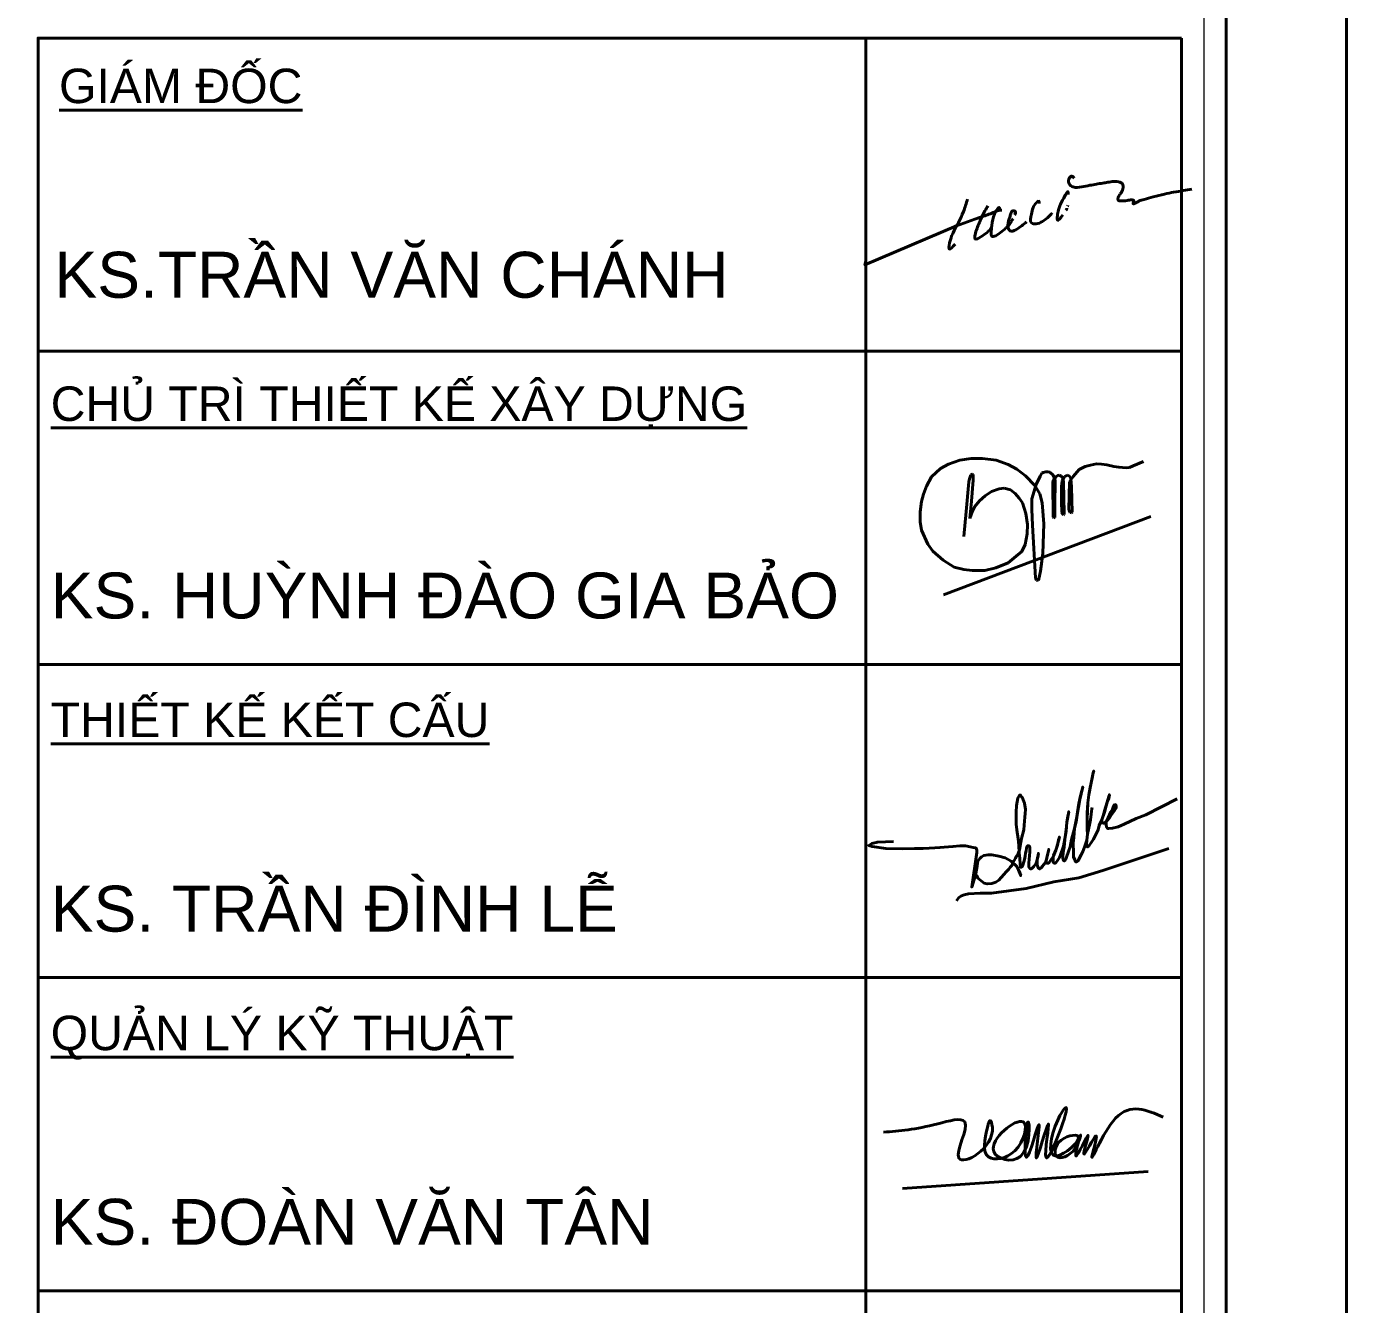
# Model space of a CAD drawing. Header units: inches. Extents: x -30463 to 18, y -115022 to 17.
# Drawn here: x -4469 to -349, y -107931 to -103942 of the extents above; entities that cross this region are included whole.
import ezdxf

# ---------------------------------------------------------------- set-up
doc = ezdxf.new("R2010")
doc.units = ezdxf.units.IN
doc.header["$MEASUREMENT"] = 0
doc.layers.add('cat1', color=252, linetype='Continuous', lineweight=40)
doc.styles.add('VuKtGhiChu', font='arial.ttf', dxfattribs={"height": 2})

# ---------------------------------------------------------------- blocks, each defined once
blk = doc.blocks.new('A$C074D4DC1')
at = {"ltscale": 100}
blk.add_line((42506, 15352), (42506, 3749.2), dxfattribs=at)
at = {"color": 156, "true_color": 0x024379}
for p, q in [((42890.1, 13378.2), (42941.9, 13397.3)), ((42941.9, 13397.3), (42995, 13405.5)), ((42995, 13405.5), (43047, 13405.1)), ((43047, 13405.1), (43110.6, 13397.1)), ((43110.6, 13397.1), (43165.5, 13377.6)), ((43744.4, 13370.8), (43793, 13391)), ((42810.8, 13320.1), (42852.3, 13358.5)), ((42852.3, 13358.5), (42890.1, 13378.2)), ((42987.5, 13310.4), (42992.5, 13329.9)), ((42992.5, 13329.9), (42998.4, 13333.5)), ((42998.4, 13333.5), (43004, 13330.7)), ((43004, 13330.7), (43004, 13305.5)), ((43165.5, 13377.6), (43206.7, 13356.5)), ((43206.7, 13356.5), (43245.9, 13325.4)), ((43314.3, 13322.9), (43322.4, 13336.9)), ((43322.4, 13336.9), (43328.1, 13339.9)), ((43328.1, 13339.9), (43340.5, 13342.7)), ((43340.5, 13342.7), (43349, 13343.2)), ((43349, 13343.2), (43358.6, 13341.1)), ((43358.6, 13341.1), (43374.7, 13327.2)), ((43466.3, 13321.3), (43495.4, 13354.5)), ((43495.4, 13354.5), (43521.7, 13367.9)), ((43521.7, 13367.9), (43547, 13374.9)), ((43547, 13374.9), (43575.7, 13380.8)), ((43575.7, 13380.8), (43598, 13378.4)), ((43598, 13378.4), (43622.8, 13376.5)), ((43622.8, 13376.5), (43655.2, 13367.5)), ((43655.2, 13367.5), (43678.4, 13365)), ((43678.4, 13365), (43712.9, 13361.2)), ((43712.9, 13361.2), (43727.3, 13363.7)), ((43727.3, 13363.7), (43744.4, 13370.8)), ((42773.7, 13240.7), (42787.6, 13276.9)), ((42787.6, 13276.9), (42810.8, 13320.1)), ((42971.1, 13159.2), (42983.9, 13296.6)), ((42983.9, 13296.6), (42987.5, 13310.4)), ((43004, 13305.5), (42996.2, 13207)), ((43124.8, 13265.2), (43147, 13267.3)), ((43147, 13267.3), (43176.9, 13259.9)), ((43245.9, 13325.4), (43289.7, 13279.4)), ((43276.1, 13217.6), (43295.2, 13285.1)), ((43289.7, 13279.4), (43312.4, 13242.2)), ((43295.3, 13285.2), (43314.3, 13322.9)), ((43373.4, 13294), (43375.9, 13307.9)), ((43374.7, 13133.6), (43373.4, 13294)), ((43374.7, 13327.2), (43384, 13308.1)), ((43375.9, 13307.9), (43381.2, 13313.8)), ((43381.2, 13313.8), (43387.8, 13321)), ((43384, 13308.1), (43383.7, 13267)), ((43387.8, 13321), (43395.5, 13326.7)), ((43395.5, 13326.7), (43402.7, 13328.1)), ((43402.7, 13328.1), (43411.2, 13323.6)), ((43411.2, 13323.6), (43418.6, 13315.9)), ((43413.1, 13277.1), (43415.8, 13302.3)), ((43413.5, 13205.9), (43413.1, 13277.1)), ((43415.8, 13302.3), (43426.9, 13322.5)), ((43418.6, 13315.9), (43422.9, 13295)), ((43422.9, 13295), (43425.2, 13152.9)), ((43426.9, 13322.5), (43442.3, 13327.9)), ((43442.3, 13327.9), (43450.6, 13322.6)), ((43448.5, 13235.7), (43450.6, 13296.7)), ((43450.6, 13322.6), (43456.5, 13312.7)), ((43450.6, 13296.7), (43466.3, 13321.3)), ((43456.5, 13312.7), (43459.3, 13274)), ((43459.3, 13274), (43463, 13157.3)), ((42758.7, 13157.8), (42764, 13206.5)), ((42764, 13206.5), (42773.7, 13240.7)), ((42996.2, 13207), (42987.6, 13127.7)), ((43011.5, 13182.4), (43032.7, 13208.7)), ((43032.7, 13208.7), (43059.3, 13232)), ((43059.3, 13232), (43089.2, 13252.7)), ((43089.2, 13252.7), (43124.8, 13265.2)), ((43176.9, 13259.9), (43198.5, 13243.4)), ((43198.5, 13243.4), (43216.6, 13221.3)), ((43216.6, 13221.3), (43232.5, 13199.8)), ((43274.9, 13169.3), (43276.1, 13217.6)), ((43312.4, 13242.2), (43323.7, 13199.3)), ((43382.6, 13222.5), (43382, 13131.3)), ((43383.7, 13267), (43382.6, 13222.5)), ((43447.5, 13167.7), (43448.5, 13235.7)), ((42757.9, 13111.2), (42758.7, 13157.8)), ((42960.3, 13043.4), (42971.1, 13159.2)), ((42987.6, 13127.7), (43000.4, 13161.9)), ((43000.4, 13161.9), (43011.5, 13182.4)), ((43232.5, 13199.8), (43248, 13151.1)), ((43248, 13151.1), (43255.1, 13099.7)), ((43278.5, 13096.2), (43274.9, 13169.3)), ((43323.7, 13199.3), (43330.7, 13103.3)), ((43413.9, 13155.6), (43413.5, 13205.9)), ((43416.9, 13148.1), (43413.9, 13155.6)), ((43421.7, 13144.2), (43416.9, 13148.1)), ((43424.5, 13145.6), (43421.7, 13144.2)), ((43425.2, 13152.9), (43424.5, 13145.6)), ((43452.9, 13154.6), (43447.5, 13167.7)), ((43459.9, 13153.9), (43452.9, 13154.6)), ((43463, 13157.3), (43459.9, 13153.9)), ((42764.1, 13073.8), (42757.9, 13111.2)), ((42865.8, 12773), (43826.7, 13136.3)), ((43255.1, 13099.7), (43254, 13055.5)), ((43292.8, 12852.8), (43278.5, 13096.2)), ((43330.7, 13103.3), (43325.9, 12965)), ((43378.1, 13128.7), (43374.7, 13133.6)), ((43382, 13131.3), (43378.1, 13128.7)), ((42794.1, 13008.8), (42764.1, 13073.8)), ((43254, 13055.5), (43244.8, 13007.3)), ((42817.5, 12975.6), (42794.1, 13008.8)), ((42865, 12935), (42817.5, 12975.6)), ((43228.9, 12974.3), (43203, 12952.7)), ((43244.8, 13007.3), (43228.9, 12974.3)), ((43325.9, 12965), (43316.1, 12883.9)), ((42915.9, 12902.5), (42865, 12935)), ((42959.9, 12890.6), (42915.9, 12902.5)), ((43165.3, 12921.2), (43108.5, 12899.5)), ((43203, 12952.7), (43165.3, 12921.2)), ((42999.7, 12886.3), (42959.9, 12890.6)), ((43057.7, 12886.8), (42999.7, 12886.3)), ((43108.5, 12899.5), (43057.7, 12886.8)), ((43297.1, 12841.5), (43292.8, 12852.8)), ((43307, 12840.5), (43297.1, 12841.5)), ((43316.1, 12883.9), (43307, 12840.5)), ((42675.9, 10023.8), (43813.5, 10102.6))]:
    blk.add_line(p, q, dxfattribs=at)
for points in [[(44733.2, -1037.4), (44733.2, 30566.2), (41.6, 30566.2), (41.6, -1037.4)], [(43968.7, 15352), (38673.5, 15352), (38673.5, 13901.7), (43968.8, 13901.7)], [(43968.8, 13901.7), (38673.5, 13901.7), (38673.5, 12451.3), (43968.8, 12451.3)], [(43968.8, 12451.3), (38673.5, 12451.3), (38673.5, 11001), (43968.8, 11001)], [(43968.8, 11001), (38673.5, 11001), (38673.5, 9550.6), (43968.8, 9550.6)], [(43968.8, 9550.6), (38673.5, 9550.6), (38673.5, 8100.3), (43968.8, 8100.3)]]:
    blk.add_lwpolyline(points, close=True)
blk.add_lwpolyline([(2691.3, 30007.8), (1637.7, 30007.8), (1637.7, -478.7), (44174.8, -478.7), (44174.8, 30007.8), (4074.7, 30007.8)])
at = {"color": 142, "true_color": 0x00a1d6, "const_width": 6.02}
blk.add_lwpolyline([(2691.3, 29906.2), (1739.3, 29906.2), (1739.3, -377.1), (44073.2, -377.1), (44073.2, 29906.2), (4074.7, 29906.2)], dxfattribs=at)
at = {"color": 156, "true_color": 0x024379}
blk.add_lwpolyline([(42507, 14321.2), (42502.3, 14301.8), (42926, 14482.7), (43044.8, 14525.4)], dxfattribs=at)
at = {"color": 156, "true_color": 0x024379, "elevation": 0}
for points in [[(43187.9, 11533), (43199.4, 11553.6), (43204.7, 11563), (43211.5, 11575.1), (43218.7, 11592.8), (43224.1, 11628.9), (43227.6, 11645.1), (43238.2, 11684.6), (43240.5, 11706.9), (43243.8, 11744.5), (43245.3, 11761.1), (43246.6, 11779.7), (43241.5, 11808.6), (43235.4, 11824.1), (43231.6, 11833.7), (43228.3, 11838.6), (43223.4, 11846), (43219.6, 11846.6), (43216.1, 11843.3), (43210, 11832.7), (43204.8, 11797.3), (43202.7, 11767), (43202.7, 11745.4), (43203, 11711.3), (43206, 11685.5), (43211.6, 11643), (43214.9, 11613.9), (43217, 11578.4), (43220.6, 11551.9), (43222, 11526.6), (43222.5, 11516.4), (43222.7, 11513.3), (43225.5, 11511.1), (43231, 11514.7), (43234.2, 11521.4), (43239.1, 11537.1), (43242.4, 11554.5), (43244.2, 11564.2), (43246.8, 11577.7), (43248.6, 11587.5), (43251.1, 11600.3), (43252.4, 11607.2), (43256.3, 11611.6), (43260.9, 11611.6), (43265.6, 11607.3), (43265.6, 11597.7), (43265.6, 11585.5), (43264.2, 11563.4), (43263.4, 11551), (43262.1, 11529.4), (43262.1, 11512.2), (43267.5, 11505.4), (43273.9, 11505.2), (43278.8, 11509.4), (43284.9, 11515.5), (43295.7, 11530.3), (43300.4, 11546), (43304.2, 11566.7), (43305.9, 11576.3), (43300.4, 11546), (43300.4, 11529.4), (43301.9, 11517.6), (43305.6, 11508.2), (43312.1, 11504.5), (43317.5, 11507.5), (43322, 11511.8), (43323.9, 11515.7), (43331.6, 11524.7), (43338.9, 11533.8), (43342, 11543.2), (43343.4, 11549.6), (43346.2, 11562.4), (43349.2, 11575.8), (43353.6, 11594.3), (43349.2, 11575.8), (43344.8, 11556), (43341.3, 11541.2), (43343.4, 11531.5), (43347.1, 11530.3), (43354.2, 11531.3), (43358.9, 11538.1), (43365.1, 11547.3), (43375.1, 11563.9), (43382.6, 11578.7), (43387.2, 11590.4), (43392.9, 11609.4), (43395.5, 11620.7), (43398.8, 11639.5), (43403.5, 11651.8), (43390, 11599.9), (43387.2, 11590.4), (43376.5, 11566.6), (43373.9, 11554), (43373.9, 11544.6), (43373.9, 11535.7), (43377.9, 11531.7), (43385.2, 11531.7), (43390.8, 11539), (43397.9, 11548.2), (43403.5, 11557.8), (43406.8, 11564.4), (43422.3, 11609.7), (43428.8, 11644.4), (43434.2, 11679.4), (43438, 11721), (43442.7, 11747.3), (43446.6, 11769.1), (43438, 11721), (43436.1, 11700.2), (43428.8, 11639), (43424.6, 11605.2), (43422.7, 11591.4), (43419.4, 11562.9), (43418.7, 11554.3), (43419.9, 11547.9), (43422.5, 11543.2), (43424.6, 11542.1), (43427.9, 11542.1), (43432.4, 11550), (43435.6, 11559.2), (43445.7, 11585), (43452.3, 11606.2), (43459.8, 11640), (43473.2, 11691.4), (43480.3, 11722.1), (43486.4, 11767.5), (43493.2, 11807.1), (43501.6, 11843.1), (43507, 11865.9), (43511.3, 11884.3), (43497.4, 11825.1), (43483.3, 11744.8), (43473.2, 11691.4), (43469.7, 11648.4), (43467.6, 11623.5), (43467.8, 11581), (43467.9, 11560.8), (43474.4, 11546.5), (43478.4, 11537.6), (43483.5, 11537.4), (43488.2, 11540.9), (43491.1, 11546.5), (43503.3, 11569.5), (43511.2, 11584.4), (43519.9, 11604.3), (43530.5, 11638.1), (43532.6, 11665.1), (43531.2, 11688.3), (43531.7, 11720.5), (43532.3, 11763.3), (43534.8, 11810.8), (43539.9, 11847.5), (43546.2, 11881.2), (43554.3, 11924.4), (43559.1, 11949.8), (43562.6, 11958.5), (43559.1, 11949.8), (43550.3, 11902.8), (43539.9, 11847.5), (43534.8, 11810.8), (43531.9, 11734.1), (43532.6, 11665.1), (43542.4, 11708.3), (43546.9, 11731.1), (43550.4, 11758.3), (43553.4, 11782.2), (43554.3, 11789.4)], [(43532.6, 11665.1), (43530.5, 11638.1), (43529.3, 11616), (43530, 11608.5), (43532.6, 11606.6), (43535.7, 11606.6), (43541.3, 11612.5), (43551.6, 11628.9), (43560.8, 11642.5), (43583.3, 11685.8), (43587.8, 11705.2), (43599.1, 11731.8), (43611.3, 11767.2), (43619.3, 11796.3), (43626.5, 11817.5), (43631.6, 11832.3), (43634.4, 11847.8), (43631.6, 11840), (43626.5, 11817.5), (43617.1, 11788.4), (43605.2, 11749.5), (43599.1, 11731.8), (43601, 11719.6), (43604.9, 11716.3), (43611.8, 11716.5), (43625.1, 11728.4), (43634.4, 11740.9), (43645.8, 11757.6), (43656.1, 11772.4), (43664, 11783.7), (43665.8, 11789.5), (43665.8, 11795.2), (43663.9, 11800.8), (43660.6, 11802.5), (43657.1, 11800.3), (43652.7, 11790.7), (43648.6, 11781.3), (43641.9, 11768), (43635.3, 11754.7), (43628.3, 11740.7), (43619.1, 11722.3), (43619.1, 11708.3), (43621, 11698.7), (43625.8, 11691.9), (43632.4, 11691.9), (43648.4, 11693.3), (43675.6, 11699.6), (43702.9, 11711.8), (43758.7, 11737.6), (43802.9, 11754.6), (43948.7, 11829.2)], [(42634.7, 11631.7), (42560, 11628.8), (42534.8, 11622.7), (42520.6, 11613.2), (42535.9, 11607.4), (42598.6, 11598.4), (42675.2, 11597.6), (42732.1, 11598.6), (42771.6, 11599.3), (42799.4, 11599.8), (42826, 11601.4), (42849.8, 11602.8), (42909.8, 11607.9), (42942.7, 11610.7), (42968.1, 11610.9), (42990.5, 11606.4), (43004.5, 11603.6), (43016.2, 11601.2), (43020.7, 11593.2), (43020.7, 11581), (42997, 11420.2), (43015.1, 11474.7), (43020, 11507.1), (43023.1, 11530.3), (43025.7, 11540.9), (43034.6, 11552.4), (43042.3, 11560.1), (43053.8, 11566.5), (43073.3, 11568.8), (43090.9, 11569.1), (43123.1, 11563.4), (43152, 11555), (43179.5, 11540.9), (43206.7, 11515.3), (43213.3, 11500.3), (43219.6, 11485.9), (43223.5, 11476.9), (43224.3, 11473.5), (43213.3, 11500.3), (43206.7, 11515.3), (43187.9, 11533), (43182.3, 11520.9), (43175.2, 11511.8), (43168.7, 11503.5), (43155.8, 11489.2), (43147.1, 11479.6), (43133.7, 11464.7), (43122.5, 11452.4), (43108.6, 11442.5), (43090.2, 11436.6), (43069.3, 11435), (43054.6, 11438.7), (43041.2, 11448.4), (43032.7, 11455.6), (43025.1, 11462.2), (43020.5, 11472.8), (43016, 11480.5)], [(42926.3, 11356.4), (42937.8, 11372.6), (42949.3, 11380.4), (42962.2, 11383.9), (42981.8, 11389.3), (43035.7, 11392.6), (43089, 11392.6), (43249, 11413.8), (43377.4, 11444.5), (43493.4, 11463.7), (43603.6, 11496.3), (43909.3, 11598.8)]]:
    blk.add_lwpolyline(points, dxfattribs=at)
at = {"color": 156, "true_color": 0x024379}
for points in [[(43471.6, 14704.2), (43457.1, 14711.5), (43446.4, 14698.1), (43448.4, 14677.2), (43466.3, 14662.7), (43506.4, 14663.1), (43544.4, 14670.3), (43604.4, 14680.6), (43627.1, 14684.5), (43683.1, 14684.7), (43694.7, 14677.4), (43697, 14653.7), (43685.1, 14630.6), (43675.4, 14614.4), (43674.8, 14602), (43689, 14598.7), (43716.3, 14599.9), (43739.5, 14602.8), (43747.8, 14598.8), (43744.5, 14586), (43767.7, 14595.3), (43796.2, 14605.3), (43837.8, 14616.4), (43889.9, 14629.9), (43932.2, 14638.4), (43977, 14645.7), (44016.7, 14651.9)], [(43471.6, 14704.2), (43464.7, 14710.6), (43457.5, 14712.3), (43451.2, 14707.3), (43446.9, 14699.3)], [(43443.2, 14628.3), (43442.6, 14639.6), (43430.3, 14624), (43408.7, 14582.6), (43396.7, 14548.9), (43393.4, 14522.4), (43394.3, 14510), (43418.7, 14533.6)], [(43443.2, 14628.3), (43443.9, 14637.7), (43442.8, 14640.2), (43436.1, 14633.4)], [(42977.5, 14606.8), (42959, 14548.5), (42910.6, 14450.4), (42898.3, 14418.5), (42893.9, 14374.8), (42919.7, 14397.5)], [(43071.7, 14575.6), (43045.9, 14527.7), (43021.6, 14470.5), (43012.8, 14441), (43012.5, 14423.1), (43038.7, 14431), (43088.9, 14473.2)], [(43044.8, 14525.4), (43096.1, 14543.7), (43122.9, 14553.8), (43136.4, 14555.9)], [(43122.9, 14553.8), (43125.2, 14567.5), (43113.3, 14555.7), (43102, 14537), (43090, 14483.6), (43087.6, 14450.8), (43088.9, 14437), (43136.9, 14456.9), (43177.7, 14498.7), (43188.3, 14515.7)], [(43122.9, 14553.7), (43124.2, 14566.5), (43118.7, 14562.4), (43114.5, 14557.3), (43109.5, 14549.5)], [(43195.3, 14533.6), (43198.9, 14548.6), (43188.6, 14552.2), (43175.7, 14532.2), (43170.9, 14515.4), (43165.5, 14473.7), (43175.1, 14459.1), (43200.9, 14464.1), (43251.1, 14501.7)], [(43195.3, 14533.6), (43199.4, 14547.8), (43193.9, 14551.7), (43186.1, 14551.5), (43178.8, 14542.2)], [(43309.7, 14586.3), (43309.2, 14595.9), (43296.2, 14589.1), (43281.3, 14566.2), (43273.3, 14536.5), (43274.4, 14496), (43295.1, 14491.4), (43324.6, 14503.1), (43347.3, 14519.3), (43370, 14543.2)], [(43433.5, 14554.8), (43436.1, 14559.1), (43438, 14564.8)], [(43441.1, 14574.5), (43442, 14576.6)], [(43733.5, 14603), (43746.6, 14601.3), (43749.3, 14596.4), (43746.1, 14585.7), (43753.6, 14587.5), (43762.4, 14592.4), (43776.6, 14599.5)], [(43022.2, 14517.3), (43029.5, 14519.9), (43039.1, 14523.3), (43042.1, 14524.4), (43044.7, 14525.1), (43044.1, 14523.9), (43043.3, 14522.2), (43040.8, 14516.9)], [(42916.3, 14478.5), (42924.5, 14482), (42927.2, 14482.7), (42926.8, 14482), (42925.8, 14480.2)], [(42588.9, 10284.8), (42839.7, 10323.6), (42965.1, 10332.3), (42937, 10166), (43092.6, 10308.5), (43081.8, 10338.8), (43071, 10312.8), (43075.4, 10170.4), (43196.4, 10198.4), (43235.3, 10332.3), (43099.1, 10196.3), (43222.4, 10172.5), (43257, 10332.3), (43250.5, 10168.2), (43308.9, 10319.3), (43295.9, 10166), (43352.1, 10323.6), (43341.3, 10168.2), (43432.1, 10399.2), (43395.3, 10340.9), (43388.9, 10174.7), (43490.5, 10265.3), (43399.7, 10237.3), (43388.9, 10174.7), (43475.3, 10209.2), (43501.3, 10271.8), (43479.7, 10174.7), (43535.9, 10269.7), (43516.4, 10183.3), (43572.6, 10267.5), (43555.3, 10179), (43663.4, 10349.5), (43884, 10353.9)]]:
    blk.add_spline(points, degree=3, dxfattribs=at)
at = {"color": 7, "style": 'VuKtGhiChu'}
for s, height, p in [('%%UGIÁM ĐỐC', 159.613, (38770.2, 15051)), ('KS.TRẦN VĂN CHÁNH', 212.817, (38748.9, 14149.7)), ('%%UCHỦ TRÌ THIẾT KẾ XÂY DỰNG', 159.613, (38731.7, 13579.1)), ('KS. HUỲNH ĐÀO GIA BẢO', 212.817, (38731.7, 12664.2)), ('%%UTHIẾT KẾ KẾT CẤU', 159.613, (38731.7, 12115.1)), ('KS. TRẦN ĐÌNH LỄ', 212.817, (38731.7, 11213.8)), ('%%UQUẢN LÝ KỸ THUẬT', 159.613, (38731.7, 10664.8)), ('KS. ĐOÀN VĂN TÂN', 212.817, (38731.7, 9763.5))]:
    blk.add_text(s, height=height, dxfattribs=at).set_placement(p)

msp = doc.modelspace()

# ---------------------------------------------------------------- block references
at = {"layer": 'cat1', "xscale": 0.6738010520752868, "yscale": 0.6738010520752868, "zscale": 0.6738010520752868}
msp.add_blockref('A$C074D4DC1', (-30490.6, -114322.8), dxfattribs=at)

doc.saveas('drawing.dxf')
